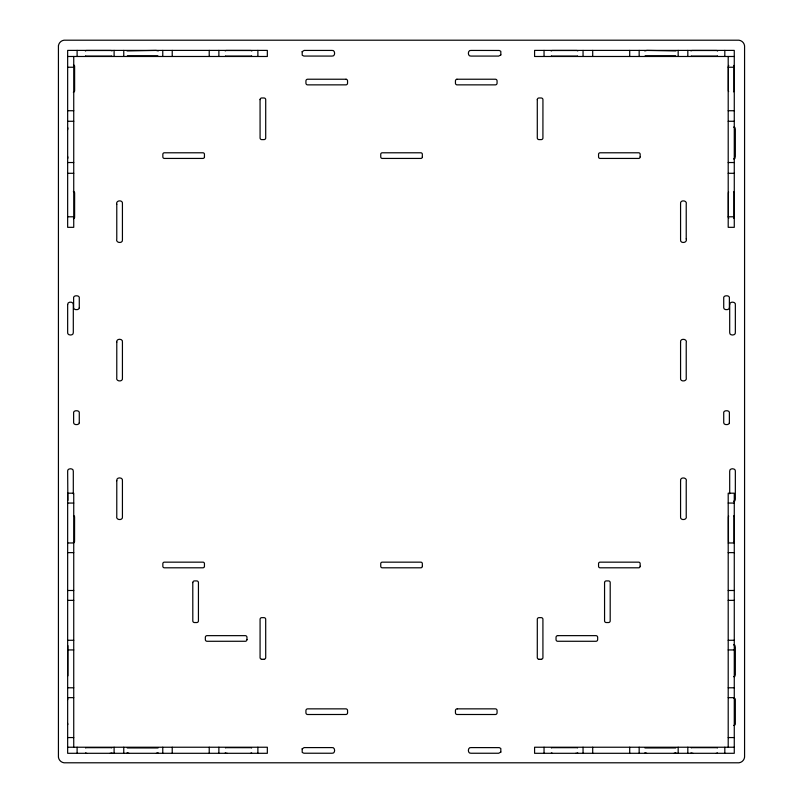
<?xml version="1.0" encoding="UTF-8"?>
<svg xmlns="http://www.w3.org/2000/svg" width="803" height="803" viewBox="0 0 803 803"><rect width="100%" height="100%" fill="white"/><g stroke="black" fill="none" stroke-linecap="round" stroke-linejoin="round"><path stroke-width="1.2" d="M73.304 493.785L73.304 471.301C73.856 467.747 66.739 467.988 67.653 471.592L67.874 500.399M67.653 129.674L67.874 127.918M67.653 699.804L67.663 699.453A1.596 1.596 0 0 1 67.864 698.871M67.884 645.632L67.874 675.855M644.729 50.96L646.877 50.428L675.996 50.94M127.004 50.94L156.123 50.428L158.271 50.96M675.915 752.792L674.169 753.244M158.141 752.823L156.414 753.244M644.95 747.964L675.765 747.944M127.235 747.944L158.05 747.964M675.654 55.778L645.12 55.798M157.88 55.798L127.346 55.778M250.506 753.304L250.817 753.294A1.596 1.596 0 0 0 251.63 752.903M716.286 753.304L716.597 753.294A1.596 1.596 0 0 0 717.42 752.903M456.927 79.236L495.461 79.226A1.696 1.696 0 0 1 497.067 80.922L497.067 83.181A1.696 1.696 0 0 1 495.421 84.867L456.887 84.857A1.696 1.696 0 0 1 455.452 83.301L455.442 80.942A1.696 1.696 0 0 1 456.927 79.236M67.653 56.481L267.339 56.481L267.339 50.398L67.653 50.398L67.653 227.329L73.735 227.329L73.735 56.481M734.273 56.481L534.587 56.481L534.587 50.398L734.273 50.398L734.273 227.329L728.201 227.329L728.201 56.481M67.653 67.241L73.735 67.241M728.201 67.241L734.273 67.241M67.653 110.734L73.735 110.734M728.201 110.734L734.273 110.734M67.653 121.273L73.735 121.273M728.201 121.273L734.273 121.273M733.631 127.095L734.835 127.386L735.337 129.042L735.347 156.505L734.815 158.663L733.561 158.934M67.653 162.527L73.735 162.527M728.201 162.527L734.273 162.527M67.653 173.297L73.735 173.297M728.201 173.297L734.273 173.297M67.653 216.79L73.735 216.79M728.201 216.79L734.273 216.79M733.631 501.223L734.835 500.931L735.337 499.265L735.347 471.592C736.261 467.988 729.144 467.747 729.696 471.301L729.696 493.785M67.653 503.059L73.735 503.059M728.201 503.059L734.273 503.059M67.653 542.969L73.735 542.969M728.201 542.969L734.273 542.969M67.653 552.635L73.735 552.635M728.201 552.635L734.273 552.635M67.653 590.486L73.735 590.486M728.201 590.486L734.273 590.486M67.653 600.363L73.735 600.363M728.201 600.363L734.273 600.363M67.653 640.272L73.735 640.272M728.201 640.272L734.273 640.272M733.561 644.839L734.815 645.11L735.347 647.268L735.337 674.731L734.835 676.387L733.631 676.678M67.653 649.938L73.735 649.938M728.201 649.938L734.273 649.938M261.758 659.273L264.016 659.273M538.984 659.273L541.242 659.273M67.653 687.79L73.735 687.79M728.201 687.79L734.273 687.79M67.653 697.656L73.735 697.656M728.201 697.656L734.273 697.656M733.53 698.068L733.912 698.068A1.596 1.596 0 0 1 735.327 699.453L735.347 723.915A1.596 1.596 0 0 1 733.751 725.42L733.621 725.43M67.653 737.566L73.735 737.566M728.201 737.566L734.273 737.566M67.653 747.232L267.339 747.232L267.339 753.304L67.653 753.304L67.653 493.193L73.735 493.193L73.735 747.232M734.273 747.232L534.587 747.232L534.587 753.304L734.273 753.304L734.273 493.193L728.201 493.193L728.201 747.232M110.041 753.304L110.854 753.304A1.596 1.596 0 0 0 111.958 752.833M575.821 753.304L576.644 753.304A1.596 1.596 0 0 0 577.738 752.833M692.959 753.304L692.146 753.304A1.596 1.596 0 0 1 691.042 752.833M227.179 753.304L226.356 753.304A1.596 1.596 0 0 1 225.262 752.833M346.073 79.236L307.539 79.226A1.696 1.696 0 0 0 305.933 80.922L305.933 83.181A1.696 1.696 0 0 0 307.579 84.867L346.113 84.857A1.696 1.696 0 0 0 347.548 83.301L347.558 80.942A1.696 1.696 0 0 0 346.073 79.236M646.586 753.244L644.859 752.823M128.831 753.244L127.085 752.792M552.494 753.304L552.183 753.294A1.596 1.596 0 0 1 551.37 752.903M86.714 753.304L86.403 753.294A1.596 1.596 0 0 1 85.58 752.903M67.884 158.141L67.653 156.505M67.653 723.252L67.653 723.915A1.596 1.596 0 0 0 67.813 724.517M724.818 50.398L724.818 56.481M724.818 747.232L724.818 753.304M687.82 50.398L687.82 56.481M687.82 747.232L687.82 753.304M678.164 50.398L678.164 56.481M678.164 747.232L678.164 753.304M639.158 50.398L639.158 56.481M639.158 747.232L639.158 753.304M629.703 50.398L629.703 56.481M629.703 747.232L629.703 753.304M592.704 50.398L592.704 56.481M592.704 747.232L592.704 753.304M583.048 50.398L583.048 56.481M583.048 747.232L583.048 753.304M544.043 50.398L544.043 56.481M544.043 747.232L544.043 753.304M257.883 50.398L257.883 56.481M257.883 747.232L257.883 753.304M218.878 50.398L218.878 56.481M218.878 747.232L218.878 753.304M209.222 50.398L209.222 56.481M209.222 747.232L209.222 753.304M172.223 50.398L172.223 56.481M172.223 747.232L172.223 753.304M162.768 50.398L162.768 56.481M162.768 747.232L162.768 753.304M123.762 50.398L123.762 56.481M123.762 747.232L123.762 753.304M114.106 50.398L114.106 56.481M114.106 747.232L114.106 753.304M77.108 50.398L77.108 56.481M77.108 747.232L77.108 753.304M264.016 659.273A1.696 1.696 0 0 0 265.713 657.627L265.693 619.093A1.696 1.696 0 0 0 264.147 617.658L261.788 617.648A1.696 1.696 0 0 0 260.082 619.133L260.072 657.667A1.696 1.696 0 0 0 261.758 659.273M538.984 659.273A1.696 1.696 0 0 1 537.287 657.627L537.307 619.093A1.696 1.696 0 0 1 538.853 617.658L541.212 617.648A1.696 1.696 0 0 1 542.918 619.133L542.928 657.667A1.696 1.696 0 0 1 541.242 659.273M73.464 64.933A1.596 1.596 0 0 1 74.609 66.227L74.629 90.689A1.596 1.596 0 0 1 73.354 92.204M73.464 218.727A1.596 1.596 0 0 0 74.609 217.432L74.629 192.981A1.596 1.596 0 0 0 73.354 191.455M73.414 542.728A1.596 1.596 0 0 0 74.559 541.433L74.579 516.981A1.596 1.596 0 0 0 73.595 515.546M111.988 51.001A1.596 1.596 0 0 0 110.894 50.499L86.443 50.509A1.596 1.596 0 0 0 85.399 51.091M85.58 55.738A1.596 1.596 0 0 0 86.403 56.13L110.854 56.14A1.596 1.596 0 0 0 111.727 55.859M225.231 51.001A1.596 1.596 0 0 1 226.316 50.499L250.777 50.509A1.596 1.596 0 0 1 251.811 51.091M251.63 55.738A1.596 1.596 0 0 1 250.817 56.13L226.356 56.14A1.596 1.596 0 0 1 225.492 55.859M111.758 747.964A1.596 1.596 0 0 0 110.894 747.663L86.443 747.673A1.596 1.596 0 0 0 85.61 748.035M225.462 747.964A1.596 1.596 0 0 1 226.316 747.663L250.777 747.673A1.596 1.596 0 0 1 251.61 748.035M733.51 91.813A1.596 1.596 0 0 0 734.012 90.729L734.002 66.268A1.596 1.596 0 0 0 733.641 65.434M728.773 65.414A1.596 1.596 0 0 0 728.391 66.227L728.371 90.689A1.596 1.596 0 0 0 728.652 91.552M733.51 191.847A1.596 1.596 0 0 1 734.012 192.941L734.002 217.392A1.596 1.596 0 0 1 733.641 218.225M728.773 218.255A1.596 1.596 0 0 1 728.391 217.432L728.371 192.981A1.596 1.596 0 0 1 728.652 192.108M733.571 515.847A1.596 1.596 0 0 1 734.072 516.941L734.062 541.393A1.596 1.596 0 0 1 733.48 542.437M728.652 542.005A1.596 1.596 0 0 1 728.441 541.433L728.421 516.981A1.596 1.596 0 0 1 728.712 516.108M691.012 51.001A1.596 1.596 0 0 1 692.106 50.499L716.557 50.509A1.596 1.596 0 0 1 717.601 51.091M717.42 55.738A1.596 1.596 0 0 1 716.597 56.13L692.146 56.14A1.596 1.596 0 0 1 691.273 55.859M577.769 51.001A1.596 1.596 0 0 0 576.684 50.499L552.223 50.509A1.596 1.596 0 0 0 551.189 51.091M551.37 55.738A1.596 1.596 0 0 0 552.183 56.13L576.644 56.14A1.596 1.596 0 0 0 577.508 55.859M691.242 747.964A1.596 1.596 0 0 1 692.106 747.663L716.557 747.673A1.596 1.596 0 0 1 717.39 748.035M577.538 747.964A1.596 1.596 0 0 0 576.684 747.663L552.223 747.673A1.596 1.596 0 0 0 551.39 748.035M79.276 422.83C79.336 425.229 73.725 425.239 73.625 422.92L73.625 412.19C74.117 410.213 78.714 410.233 79.276 412.15L79.276 422.83M79.276 307.87C79.336 310.279 73.725 310.279 73.625 307.961L73.625 297.23C74.117 295.263 78.714 295.283 79.276 297.2L79.276 307.87M116.776 204.283L116.776 238.872C115.17 243.259 123.381 243.901 122.427 239.455L122.427 203.902C123.431 199.576 115.361 199.987 116.776 204.283M192.79 582.566L192.81 621.1A1.696 1.696 0 0 0 194.356 622.536L196.725 622.546A1.696 1.696 0 0 0 198.431 621.06L198.441 582.526A1.696 1.696 0 0 0 196.745 580.92L194.487 580.91A1.696 1.696 0 0 0 192.79 582.566M260.062 99.632L260.082 138.166A1.696 1.696 0 0 0 261.637 139.602L263.996 139.602A1.696 1.696 0 0 0 265.703 138.126L265.713 99.592A1.696 1.696 0 0 0 264.016 97.986L261.758 97.976A1.696 1.696 0 0 0 260.072 99.632M302.159 748.858L302.219 752.431L303.865 753.224L332.081 753.244C335.644 753.796 335.383 746.68 331.79 747.593L304.116 747.593L302.159 748.858M302.159 51.703L302.219 55.266L303.865 56.059L332.081 56.08C335.644 56.632 335.383 49.515 331.79 50.428L304.116 50.428L302.159 51.703M680.573 480.967L680.573 516.52C679.569 520.846 687.639 520.444 686.224 516.138L686.224 481.549C687.83 477.163 679.619 476.53 680.573 480.967M680.573 342.349L680.573 377.902C679.569 382.228 687.639 381.816 686.224 377.52L686.224 342.931C687.83 338.545 679.619 337.902 680.573 342.349M729.696 304.678L729.696 332.472C729.144 336.025 736.261 335.784 735.347 332.171L735.347 305.13C736.431 301.426 729.184 301.045 729.696 304.678M537.287 99.592L537.297 138.126A1.696 1.696 0 0 0 539.004 139.602L541.363 139.602A1.696 1.696 0 0 0 542.918 138.166L542.938 99.632A1.696 1.696 0 0 0 541.242 97.986L538.984 97.976A1.696 1.696 0 0 0 537.287 99.592M604.559 582.526L604.569 621.06A1.696 1.696 0 0 0 606.275 622.536L608.644 622.536A1.696 1.696 0 0 0 610.19 621.1L610.21 582.566A1.696 1.696 0 0 0 608.513 580.92L606.255 580.91A1.696 1.696 0 0 0 604.559 582.526M67.663 304.508L67.653 332.171C66.739 335.784 73.856 336.025 73.304 332.472L73.304 304.678C73.876 301.366 67.301 301.225 67.663 304.508M116.786 342.128L116.776 377.52C115.361 381.816 123.431 382.228 122.427 377.902L122.427 342.349C123.491 338.394 115.983 338.173 116.786 342.128M116.786 480.746L116.776 516.138C115.361 520.444 123.431 520.846 122.427 516.52L122.427 480.967C123.491 477.012 115.983 476.791 116.786 480.746M204.444 156.846L204.444 156.966A1.496 1.496 0 0 1 202.938 158.432L164.384 158.432A1.506 1.506 0 0 1 162.848 157.007L162.848 154.296A1.496 1.496 0 0 1 164.203 152.791L203.059 152.791A1.496 1.496 0 0 1 204.444 154.296L204.444 156.846M204.444 566.215L204.444 566.346A1.496 1.496 0 0 1 202.938 567.801L164.384 567.801A1.506 1.506 0 0 1 162.848 566.376L162.848 563.676A1.496 1.496 0 0 1 164.203 562.16L203.059 562.16A1.496 1.496 0 0 1 204.444 563.666L204.444 566.215M422.338 156.846L422.338 156.966A1.496 1.496 0 0 1 420.832 158.432L382.268 158.432A1.506 1.506 0 0 1 380.742 157.007L380.742 154.296A1.496 1.496 0 0 1 382.098 152.791L420.943 152.791A1.496 1.496 0 0 1 422.338 154.296L422.338 156.846M422.338 566.215L422.338 566.346A1.496 1.496 0 0 1 420.832 567.801L382.268 567.801A1.506 1.506 0 0 1 380.742 566.376L380.742 563.676A1.496 1.496 0 0 1 382.098 562.16L420.943 562.16A1.496 1.496 0 0 1 422.338 563.666L422.338 566.215M686.224 238.872C687.83 243.259 679.619 243.901 680.573 239.455L680.573 203.902C679.569 199.576 687.639 199.987 686.224 204.283L686.224 238.872M729.375 307.961C729.275 310.279 723.664 310.279 723.724 307.87L723.724 297.2C724.286 295.283 728.883 295.263 729.375 297.23L729.375 307.961M729.375 422.92C729.275 425.239 723.664 425.229 723.724 422.83L723.724 412.15C724.286 410.233 728.883 410.213 729.375 412.19L729.375 422.92M500.841 54.915L498.713 56.08L470.919 56.08C467.356 56.632 467.597 49.515 471.21 50.428L499.295 50.469L500.811 51.312L500.841 54.915M500.841 752.08L498.713 753.244L470.919 753.244C467.356 753.796 467.597 746.68 471.21 747.593L499.295 747.633L500.811 748.476L500.841 752.08M640.152 156.866L640.152 157.007A1.506 1.506 0 0 1 638.616 158.432L600.062 158.432A1.496 1.496 0 0 1 598.556 156.966L598.556 154.296A1.496 1.496 0 0 1 599.941 152.791L638.797 152.791A1.496 1.496 0 0 1 640.152 154.296L640.152 156.866M640.152 566.245L640.152 566.376A1.506 1.506 0 0 1 638.616 567.801L600.062 567.801A1.496 1.496 0 0 1 598.556 566.346L598.556 563.666A1.496 1.496 0 0 1 599.941 562.16L638.797 562.16A1.496 1.496 0 0 1 640.152 563.676L640.152 566.245M58.428 45.811L58.428 757.189A6.504 6.504 0 0 0 64.029 762.79L738.971 762.8A6.504 6.504 0 0 0 744.572 757.189L744.572 45.811A6.504 6.504 0 0 0 738.971 40.21L64.029 40.2A6.504 6.504 0 0 0 58.428 45.811M246.973 639.559L246.963 639.72A1.696 1.696 0 0 1 245.527 641.266L206.993 641.286A1.696 1.696 0 0 1 205.347 639.59L205.347 637.331A1.696 1.696 0 0 1 206.953 635.645L245.487 635.655A1.696 1.696 0 0 1 246.963 637.361L246.973 639.559M347.558 712.773L347.548 712.934A1.696 1.696 0 0 1 346.113 714.489L307.579 714.509A1.696 1.696 0 0 1 305.933 712.813L305.933 710.555A1.696 1.696 0 0 1 307.539 708.858L346.073 708.868A1.696 1.696 0 0 1 347.558 710.575L347.558 712.773M557.965 635.635L557.513 635.655A1.696 1.696 0 0 0 556.037 637.361L556.037 639.72A1.696 1.696 0 0 0 557.473 641.266L596.007 641.286A1.696 1.696 0 0 0 597.653 639.59L597.653 637.331A1.696 1.696 0 0 0 596.047 635.645L557.965 635.635M457.379 708.858L456.927 708.868A1.696 1.696 0 0 0 455.442 710.575L455.452 712.934A1.696 1.696 0 0 0 456.887 714.489L495.421 714.509A1.696 1.696 0 0 0 497.067 712.813L497.067 710.555A1.696 1.696 0 0 0 495.461 708.858L457.379 708.858"/></g></svg>
